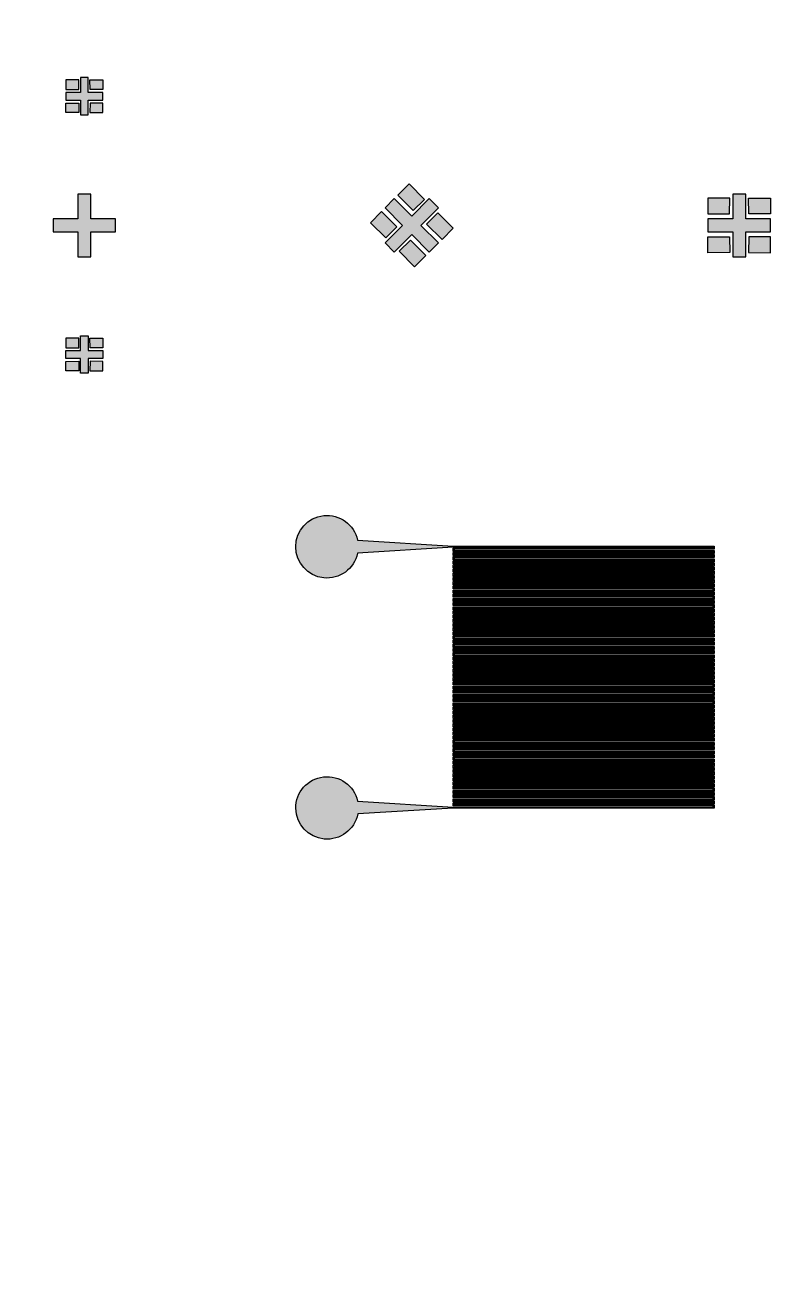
# Model space of a CAD drawing. Header units: millimetres. Extents: x 2668 to 2894, y 1564 to 1665.
# Drawn here: x 2694.13 to 2708.7, y 1594.21 to 1618.08 of the extents above; entities that cross this region are included whole.
import ezdxf

# ---------------------------------------------------------------- set-up
doc = ezdxf.new("R2010")
doc.units = ezdxf.units.MM

msp = doc.modelspace()

# ---------------------------------------------------------------- hatches: boundary and pattern name
h = msp.add_hatch(color=0)
h.dxf.hatch_style = 1
h.paths.add_polyline_path([(2718.649, 1661.665), (2717.783, 1660.165), (2719.515, 1660.165)])
h.paths.add_polyline_path([(2719.249, 1646.282), (2718.774, 1646.282), (2718.774, 1646.757), (2718.524, 1646.757), (2718.524, 1646.282), (2718.049, 1646.282), (2718.049, 1646.032), (2718.524, 1646.032), (2718.524, 1645.557), (2718.774, 1645.557), (2718.774, 1646.032), (2719.249, 1646.032)])
h.paths.add_polyline_path([(2670.756, 1614.361), (2670.281, 1614.361), (2670.281, 1614.836), (2670.031, 1614.836), (2670.031, 1614.361), (2669.556, 1614.361), (2669.556, 1614.111), (2670.031, 1614.111), (2670.031, 1613.636), (2670.281, 1613.636), (2670.281, 1614.111), (2670.756, 1614.111)])
h.paths.add_polyline_path([(2676.946, 1614.572), (2676.769, 1614.749), (2676.434, 1614.413), (2676.098, 1614.749), (2675.921, 1614.572), (2676.257, 1614.236), (2675.921, 1613.901), (2676.098, 1613.724), (2676.434, 1614.06), (2676.769, 1613.724), (2676.946, 1613.901), (2676.61, 1614.236)])
h.paths.add_polyline_path([(2676.382, 1615.031), (2676.165, 1614.816), (2676.459, 1614.52), (2676.675, 1614.734)])
h.paths.add_polyline_path([(2675.854, 1614.505), (2675.639, 1614.288), (2675.936, 1613.995), (2676.15, 1614.211)])
h.paths.add_polyline_path([(2676.409, 1613.953), (2676.192, 1613.739), (2676.486, 1613.442), (2676.702, 1613.656)])
h.paths.add_polyline_path([(2676.931, 1614.478), (2676.717, 1614.261), (2677.014, 1613.968), (2677.228, 1614.184)])
h.paths.add_polyline_path([(2676.791, 1616.786), (2676.508, 1616.786), (2676.508, 1617.069), (2676.359, 1617.069), (2676.359, 1616.786), (2676.077, 1616.786), (2676.077, 1616.638), (2676.359, 1616.638), (2676.359, 1616.355), (2676.508, 1616.355), (2676.508, 1616.638), (2676.791, 1616.638)])
h.paths.add_polyline_path([(2676.326, 1617.023), (2676.077, 1617.024), (2676.077, 1616.843), (2676.325, 1616.842)])
h.paths.add_polyline_path([(2676.79, 1617.024), (2676.541, 1617.023), (2676.542, 1616.842), (2676.791, 1616.843)])
h.paths.add_polyline_path([(2676.325, 1616.582), (2676.077, 1616.581), (2676.077, 1616.4), (2676.326, 1616.401)])
h.paths.add_polyline_path([(2676.791, 1616.581), (2676.542, 1616.582), (2676.541, 1616.401), (2676.79, 1616.4)])
h.paths.add_polyline_path([(2676.791, 1611.835), (2676.508, 1611.835), (2676.508, 1612.118), (2676.359, 1612.118), (2676.359, 1611.835), (2676.077, 1611.835), (2676.077, 1611.686), (2676.359, 1611.686), (2676.359, 1611.404), (2676.508, 1611.404), (2676.508, 1611.686), (2676.791, 1611.686)])
h.paths.add_polyline_path([(2676.326, 1612.072), (2676.077, 1612.073), (2676.077, 1611.892), (2676.325, 1611.891)])
h.paths.add_polyline_path([(2676.79, 1612.073), (2676.541, 1612.072), (2676.542, 1611.891), (2676.791, 1611.892)])
h.paths.add_polyline_path([(2676.325, 1611.631), (2676.077, 1611.63), (2676.077, 1611.448), (2676.326, 1611.45)])
h.paths.add_polyline_path([(2676.791, 1611.63), (2676.542, 1611.631), (2676.541, 1611.45), (2676.79, 1611.448)])
h.paths.add_polyline_path([(2683.068, 1616.786), (2682.786, 1616.786), (2682.786, 1617.069), (2682.637, 1617.069), (2682.637, 1616.786), (2682.354, 1616.786), (2682.354, 1616.638), (2682.637, 1616.638), (2682.637, 1616.355), (2682.786, 1616.355), (2682.786, 1616.638), (2683.068, 1616.638)])
h.paths.add_polyline_path([(2682.603, 1617.023), (2682.355, 1617.024), (2682.354, 1616.843), (2682.602, 1616.842)])
h.paths.add_polyline_path([(2682.602, 1616.582), (2682.354, 1616.581), (2682.355, 1616.4), (2682.603, 1616.401)])
h.paths.add_polyline_path([(2683.068, 1616.581), (2682.82, 1616.582), (2682.819, 1616.401), (2683.067, 1616.4)])
h.paths.add_polyline_path([(2683.067, 1617.024), (2682.819, 1617.023), (2682.82, 1616.842), (2683.068, 1616.843)])
h.paths.add_polyline_path([(2683.311, 1614.361), (2682.836, 1614.361), (2682.836, 1614.836), (2682.586, 1614.836), (2682.586, 1614.361), (2682.111, 1614.361), (2682.111, 1614.111), (2682.586, 1614.111), (2682.586, 1613.636), (2682.836, 1613.636), (2682.836, 1614.111), (2683.311, 1614.111)])
h.paths.add_polyline_path([(2683.068, 1611.835), (2682.786, 1611.835), (2682.786, 1612.118), (2682.637, 1612.118), (2682.637, 1611.835), (2682.354, 1611.835), (2682.354, 1611.686), (2682.637, 1611.686), (2682.637, 1611.404), (2682.786, 1611.404), (2682.786, 1611.686), (2683.068, 1611.686)])
h.paths.add_polyline_path([(2682.603, 1612.072), (2682.355, 1612.073), (2682.354, 1611.892), (2682.602, 1611.891)])
h.paths.add_polyline_path([(2683.067, 1612.073), (2682.819, 1612.072), (2682.82, 1611.891), (2683.068, 1611.892)])
h.paths.add_polyline_path([(2682.602, 1611.631), (2682.354, 1611.63), (2682.355, 1611.448), (2682.603, 1611.45)])
h.paths.add_polyline_path([(2683.068, 1611.63), (2682.82, 1611.631), (2682.819, 1611.45), (2683.067, 1611.448)])
h.paths.add_polyline_path([(2689.502, 1614.572), (2689.325, 1614.749), (2688.989, 1614.413), (2688.653, 1614.749), (2688.476, 1614.572), (2688.812, 1614.236), (2688.476, 1613.901), (2688.653, 1613.724), (2688.989, 1614.06), (2689.325, 1613.724), (2689.502, 1613.901), (2689.166, 1614.236)])
h.paths.add_polyline_path([(2688.937, 1615.031), (2688.72, 1614.816), (2689.014, 1614.52), (2689.23, 1614.734)])
h.paths.add_polyline_path([(2688.409, 1614.505), (2688.195, 1614.288), (2688.491, 1613.995), (2688.705, 1614.211)])
h.paths.add_polyline_path([(2688.964, 1613.953), (2688.747, 1613.739), (2689.041, 1613.442), (2689.257, 1613.656)])
h.paths.add_polyline_path([(2689.487, 1614.478), (2689.272, 1614.261), (2689.569, 1613.968), (2689.783, 1614.184)])
h.paths.add_polyline_path([(2695.624, 1616.786), (2695.341, 1616.786), (2695.341, 1617.069), (2695.192, 1617.069), (2695.192, 1616.786), (2694.91, 1616.786), (2694.91, 1616.638), (2695.192, 1616.638), (2695.192, 1616.355), (2695.341, 1616.355), (2695.341, 1616.638), (2695.624, 1616.638)])
h.paths.add_polyline_path([(2695.159, 1617.023), (2694.91, 1617.024), (2694.91, 1616.843), (2695.158, 1616.842)])
h.paths.add_polyline_path([(2695.623, 1617.024), (2695.374, 1617.023), (2695.375, 1616.842), (2695.624, 1616.843)])
h.paths.add_polyline_path([(2695.158, 1616.582), (2694.91, 1616.581), (2694.91, 1616.4), (2695.159, 1616.401)])
h.paths.add_polyline_path([(2695.624, 1616.581), (2695.375, 1616.582), (2695.374, 1616.401), (2695.623, 1616.4)])
h.paths.add_polyline_path([(2695.867, 1614.361), (2695.392, 1614.361), (2695.392, 1614.836), (2695.142, 1614.836), (2695.142, 1614.361), (2694.667, 1614.361), (2694.667, 1614.111), (2695.142, 1614.111), (2695.142, 1613.636), (2695.392, 1613.636), (2695.392, 1614.111), (2695.867, 1614.111)])
h.paths.add_polyline_path([(2695.624, 1611.835), (2695.341, 1611.835), (2695.341, 1612.118), (2695.192, 1612.118), (2695.192, 1611.835), (2694.91, 1611.835), (2694.91, 1611.686), (2695.192, 1611.686), (2695.192, 1611.404), (2695.341, 1611.404), (2695.341, 1611.686), (2695.624, 1611.686)])
h.paths.add_polyline_path([(2695.159, 1612.072), (2694.91, 1612.073), (2694.91, 1611.892), (2695.158, 1611.891)])
h.paths.add_polyline_path([(2695.158, 1611.631), (2694.91, 1611.63), (2694.91, 1611.448), (2695.159, 1611.45)])
h.paths.add_polyline_path([(2695.624, 1611.63), (2695.375, 1611.631), (2695.374, 1611.45), (2695.623, 1611.448)])
h.paths.add_polyline_path([(2695.623, 1612.073), (2695.374, 1612.072), (2695.375, 1611.891), (2695.624, 1611.892)])
h.paths.add_polyline_path([(2700.964, 1614.505), (2700.75, 1614.288), (2701.046, 1613.995), (2701.261, 1614.211)])
h.paths.add_polyline_path([(2701.208, 1614.749), (2701.032, 1614.572), (2701.367, 1614.236), (2701.032, 1613.901), (2701.208, 1613.724), (2701.544, 1614.06), (2701.88, 1613.724), (2702.057, 1613.901), (2701.721, 1614.236), (2702.057, 1614.572), (2701.88, 1614.749), (2701.544, 1614.413)])
h.paths.add_polyline_path([(2701.492, 1615.031), (2701.276, 1614.816), (2701.569, 1614.52), (2701.786, 1614.734)])
h.paths.add_polyline_path([(2701.519, 1613.953), (2701.303, 1613.739), (2701.596, 1613.442), (2701.813, 1613.656)])
h.paths.add_polyline_path([(2702.339, 1614.184), (2702.042, 1614.478), (2701.828, 1614.261), (2702.124, 1613.968)])
h.paths.add_polyline_path([(2708.422, 1614.361), (2707.947, 1614.361), (2707.947, 1614.836), (2707.697, 1614.836), (2707.697, 1614.361), (2707.222, 1614.361), (2707.222, 1614.111), (2707.697, 1614.111), (2707.697, 1613.636), (2707.947, 1613.636), (2707.947, 1614.111), (2708.422, 1614.111)])
h.paths.add_polyline_path([(2707.641, 1614.759), (2707.223, 1614.761), (2707.222, 1614.457), (2707.639, 1614.455)])
h.paths.add_polyline_path([(2708.42, 1614.761), (2708.003, 1614.759), (2708.005, 1614.455), (2708.422, 1614.457)])
h.paths.add_polyline_path([(2707.639, 1614.018), (2707.222, 1614.016), (2707.223, 1613.711), (2707.641, 1613.714)])
h.paths.add_polyline_path([(2708.422, 1614.016), (2708.005, 1614.018), (2708.003, 1613.714), (2708.42, 1613.711)])
h.paths.add_polyline_path([(2730.082, 1614.361), (2729.607, 1614.361), (2729.607, 1614.836), (2729.357, 1614.836), (2729.357, 1614.361), (2728.882, 1614.361), (2728.882, 1614.111), (2729.357, 1614.111), (2729.357, 1613.636), (2729.607, 1613.636), (2729.607, 1614.111), (2730.082, 1614.111)])
h.paths.add_polyline_path([(2729.301, 1614.759), (2728.884, 1614.761), (2728.882, 1614.457), (2729.299, 1614.455)])
h.paths.add_polyline_path([(2730.081, 1614.761), (2729.663, 1614.759), (2729.665, 1614.455), (2730.082, 1614.457)])
h.paths.add_polyline_path([(2729.299, 1614.018), (2728.882, 1614.016), (2728.884, 1613.711), (2729.301, 1613.714)])
h.paths.add_polyline_path([(2730.082, 1614.016), (2729.665, 1614.018), (2729.663, 1613.714), (2730.081, 1613.711)])
h.paths.add_polyline_path([(2736.272, 1614.572), (2736.096, 1614.749), (2735.76, 1614.413), (2735.424, 1614.749), (2735.247, 1614.572), (2735.583, 1614.236), (2735.247, 1613.901), (2735.424, 1613.724), (2735.76, 1614.06), (2736.096, 1613.724), (2736.272, 1613.901), (2735.937, 1614.236)])
h.paths.add_polyline_path([(2735.812, 1615.031), (2735.518, 1614.734), (2735.735, 1614.52), (2736.028, 1614.816)])
h.paths.add_polyline_path([(2735.262, 1614.478), (2734.965, 1614.184), (2735.18, 1613.968), (2735.476, 1614.261)])
h.paths.add_polyline_path([(2735.785, 1613.953), (2735.491, 1613.656), (2735.708, 1613.442), (2736.001, 1613.739)])
h.paths.add_polyline_path([(2736.554, 1614.288), (2736.34, 1614.505), (2736.043, 1614.211), (2736.258, 1613.995)])
h.paths.add_polyline_path([(2742.637, 1614.361), (2742.162, 1614.361), (2742.162, 1614.836), (2741.912, 1614.836), (2741.912, 1614.361), (2741.437, 1614.361), (2741.437, 1614.111), (2741.912, 1614.111), (2741.912, 1613.636), (2742.162, 1613.636), (2742.162, 1614.111), (2742.637, 1614.111)])
h.paths.add_polyline_path([(2742.394, 1616.786), (2742.112, 1616.786), (2742.112, 1617.069), (2741.963, 1617.069), (2741.963, 1616.786), (2741.68, 1616.786), (2741.68, 1616.638), (2741.963, 1616.638), (2741.963, 1616.355), (2742.112, 1616.355), (2742.112, 1616.638), (2742.394, 1616.638)])
h.paths.add_polyline_path([(2741.93, 1617.023), (2741.681, 1617.024), (2741.68, 1616.843), (2741.929, 1616.842)])
h.paths.add_polyline_path([(2742.394, 1617.024), (2742.145, 1617.023), (2742.146, 1616.842), (2742.394, 1616.843)])
h.paths.add_polyline_path([(2741.929, 1616.582), (2741.68, 1616.581), (2741.681, 1616.4), (2741.93, 1616.401)])
h.paths.add_polyline_path([(2742.394, 1616.581), (2742.146, 1616.582), (2742.145, 1616.401), (2742.394, 1616.4)])
h.paths.add_polyline_path([(2742.394, 1611.835), (2742.112, 1611.835), (2742.112, 1612.118), (2741.963, 1612.118), (2741.963, 1611.835), (2741.68, 1611.835), (2741.68, 1611.686), (2741.963, 1611.686), (2741.963, 1611.404), (2742.112, 1611.404), (2742.112, 1611.686), (2742.394, 1611.686)])
h.paths.add_polyline_path([(2741.93, 1612.072), (2741.681, 1612.073), (2741.68, 1611.892), (2741.929, 1611.891)])
h.paths.add_polyline_path([(2742.394, 1612.073), (2742.145, 1612.072), (2742.146, 1611.891), (2742.394, 1611.892)])
h.paths.add_polyline_path([(2741.929, 1611.631), (2741.68, 1611.63), (2741.681, 1611.448), (2741.93, 1611.45)])
h.paths.add_polyline_path([(2742.394, 1611.63), (2742.146, 1611.631), (2742.145, 1611.45), (2742.394, 1611.448)])
h.paths.add_polyline_path([(2748.828, 1614.572), (2748.651, 1614.749), (2748.315, 1614.413), (2747.979, 1614.749), (2747.802, 1614.572), (2748.138, 1614.236), (2747.802, 1613.901), (2747.979, 1613.724), (2748.315, 1614.06), (2748.651, 1613.724), (2748.828, 1613.901), (2748.492, 1614.236)])
h.paths.add_polyline_path([(2748.584, 1614.816), (2748.367, 1615.031), (2748.074, 1614.734), (2748.29, 1614.52)])
h.paths.add_polyline_path([(2748.032, 1614.261), (2747.817, 1614.478), (2747.521, 1614.184), (2747.735, 1613.968)])
h.paths.add_polyline_path([(2748.557, 1613.739), (2748.34, 1613.953), (2748.047, 1613.656), (2748.263, 1613.442)])
h.paths.add_polyline_path([(2749.11, 1614.288), (2748.895, 1614.505), (2748.599, 1614.211), (2748.813, 1613.995)])
h.paths.add_polyline_path([(2755.193, 1614.361), (2754.718, 1614.361), (2754.718, 1614.836), (2754.468, 1614.836), (2754.468, 1614.361), (2753.993, 1614.361), (2753.993, 1614.111), (2754.468, 1614.111), (2754.468, 1613.636), (2754.718, 1613.636), (2754.718, 1614.111), (2755.193, 1614.111)])
h.paths.add_polyline_path([(2754.95, 1616.786), (2754.667, 1616.786), (2754.667, 1617.069), (2754.518, 1617.069), (2754.518, 1616.786), (2754.236, 1616.786), (2754.236, 1616.638), (2754.518, 1616.638), (2754.518, 1616.355), (2754.667, 1616.355), (2754.667, 1616.638), (2754.95, 1616.638)])
h.paths.add_polyline_path([(2754.485, 1617.023), (2754.237, 1617.024), (2754.236, 1616.843), (2754.484, 1616.842)])
h.paths.add_polyline_path([(2754.949, 1617.024), (2754.701, 1617.023), (2754.702, 1616.842), (2754.95, 1616.843)])
h.paths.add_polyline_path([(2754.484, 1616.582), (2754.236, 1616.581), (2754.237, 1616.4), (2754.485, 1616.401)])
h.paths.add_polyline_path([(2754.95, 1616.581), (2754.702, 1616.582), (2754.701, 1616.401), (2754.949, 1616.4)])
h.paths.add_polyline_path([(2754.95, 1611.835), (2754.667, 1611.835), (2754.667, 1612.118), (2754.518, 1612.118), (2754.518, 1611.835), (2754.236, 1611.835), (2754.236, 1611.686), (2754.518, 1611.686), (2754.518, 1611.404), (2754.667, 1611.404), (2754.667, 1611.686), (2754.95, 1611.686)])
h.paths.add_polyline_path([(2754.485, 1612.072), (2754.237, 1612.073), (2754.236, 1611.892), (2754.484, 1611.891)])
h.paths.add_polyline_path([(2754.949, 1612.073), (2754.701, 1612.072), (2754.702, 1611.891), (2754.95, 1611.892)])
h.paths.add_polyline_path([(2754.484, 1611.631), (2754.236, 1611.63), (2754.237, 1611.448), (2754.485, 1611.45)])
h.paths.add_polyline_path([(2754.95, 1611.63), (2754.702, 1611.631), (2754.701, 1611.45), (2754.949, 1611.448)])
h.paths.add_polyline_path([(2761.383, 1614.572), (2761.206, 1614.749), (2760.87, 1614.413), (2760.535, 1614.749), (2760.358, 1614.572), (2760.694, 1614.236), (2760.358, 1613.901), (2760.535, 1613.724), (2760.87, 1614.06), (2761.206, 1613.724), (2761.383, 1613.901), (2761.047, 1614.236)])
h.paths.add_polyline_path([(2760.587, 1614.261), (2760.373, 1614.478), (2760.076, 1614.184), (2760.29, 1613.968)])
h.paths.add_polyline_path([(2761.139, 1614.816), (2760.922, 1615.031), (2760.629, 1614.734), (2760.845, 1614.52)])
h.paths.add_polyline_path([(2761.112, 1613.739), (2760.896, 1613.953), (2760.602, 1613.656), (2760.818, 1613.442)])
h.paths.add_polyline_path([(2761.665, 1614.288), (2761.451, 1614.505), (2761.154, 1614.211), (2761.368, 1613.995)])
h.paths.add_polyline_path([(2761.227, 1616.786), (2760.945, 1616.786), (2760.945, 1617.069), (2760.796, 1617.069), (2760.796, 1616.786), (2760.513, 1616.786), (2760.513, 1616.638), (2760.796, 1616.638), (2760.796, 1616.355), (2760.945, 1616.355), (2760.945, 1616.638), (2761.227, 1616.638)])
h.paths.add_polyline_path([(2760.763, 1617.023), (2760.514, 1617.024), (2760.513, 1616.843), (2760.762, 1616.842)])
h.paths.add_polyline_path([(2761.227, 1617.024), (2760.978, 1617.023), (2760.979, 1616.842), (2761.227, 1616.843)])
h.paths.add_polyline_path([(2760.762, 1616.582), (2760.513, 1616.581), (2760.514, 1616.4), (2760.763, 1616.401)])
h.paths.add_polyline_path([(2761.227, 1616.581), (2760.979, 1616.582), (2760.978, 1616.401), (2761.227, 1616.4)])
h.paths.add_polyline_path([(2761.227, 1611.835), (2760.945, 1611.835), (2760.945, 1612.118), (2760.796, 1612.118), (2760.796, 1611.835), (2760.513, 1611.835), (2760.513, 1611.686), (2760.796, 1611.686), (2760.796, 1611.404), (2760.945, 1611.404), (2760.945, 1611.686), (2761.227, 1611.686)])
h.paths.add_polyline_path([(2760.763, 1612.072), (2760.514, 1612.073), (2760.513, 1611.892), (2760.762, 1611.891)])
h.paths.add_polyline_path([(2761.227, 1612.073), (2760.978, 1612.072), (2760.979, 1611.891), (2761.227, 1611.892)])
h.paths.add_polyline_path([(2760.762, 1611.631), (2760.513, 1611.63), (2760.514, 1611.448), (2760.763, 1611.45)])
h.paths.add_polyline_path([(2761.227, 1611.63), (2760.979, 1611.631), (2760.978, 1611.45), (2761.227, 1611.448)])
h.paths.add_polyline_path([(2767.748, 1614.361), (2767.273, 1614.361), (2767.273, 1614.836), (2767.023, 1614.836), (2767.023, 1614.361), (2766.548, 1614.361), (2766.548, 1614.111), (2767.023, 1614.111), (2767.023, 1613.636), (2767.273, 1613.636), (2767.273, 1614.111), (2767.748, 1614.111)])
h.paths.add_polyline_path([(2719.249, 1582.441), (2718.774, 1582.441), (2718.774, 1582.916), (2718.524, 1582.916), (2718.524, 1582.441), (2718.049, 1582.441), (2718.049, 1582.191), (2718.524, 1582.191), (2718.524, 1581.716), (2718.774, 1581.716), (2718.774, 1582.191), (2719.249, 1582.191)])
h = msp.add_hatch(color=0)
h.dxf.hatch_style = 1
h.paths.add_polyline_path([(2700.506, 1607.952), (2702.34, 1608.067), (2707.32, 1608.067), (2707.32, 1608.047), (2702.34, 1608.047), (2702.34, 1607.987), (2707.32, 1607.987), (2707.32, 1607.967), (2702.34, 1607.967), (2702.34, 1607.907), (2707.32, 1607.907), (2707.32, 1607.887), (2702.34, 1607.887), (2702.34, 1607.827), (2707.32, 1607.827), (2707.32, 1607.807), (2702.34, 1607.807), (2702.34, 1607.747), (2707.32, 1607.747), (2707.32, 1607.727), (2702.34, 1607.727), (2702.34, 1607.667), (2707.32, 1607.667), (2707.32, 1607.647), (2702.34, 1607.647), (2702.34, 1607.587), (2707.32, 1607.587), (2707.32, 1607.567), (2702.34, 1607.567), (2702.34, 1607.507), (2707.32, 1607.507), (2707.32, 1607.487), (2702.34, 1607.487), (2702.34, 1607.427), (2707.32, 1607.427), (2707.32, 1607.407), (2702.34, 1607.407), (2702.34, 1607.347), (2707.32, 1607.347), (2707.32, 1607.327), (2702.34, 1607.327), (2702.34, 1607.267), (2707.32, 1607.267), (2707.32, 1607.247), (2702.34, 1607.247), (2702.34, 1607.187), (2707.32, 1607.187), (2707.32, 1607.167), (2702.34, 1607.167), (2702.34, 1607.107), (2707.32, 1607.107), (2707.32, 1607.087), (2702.34, 1607.087), (2702.34, 1607.027), (2707.32, 1607.027), (2707.32, 1607.007), (2702.34, 1607.007), (2702.34, 1606.947), (2707.32, 1606.947), (2707.32, 1606.927), (2702.34, 1606.927), (2702.34, 1606.867), (2707.32, 1606.867), (2707.32, 1606.847), (2702.34, 1606.847), (2702.34, 1606.787), (2707.32, 1606.787), (2707.32, 1606.767), (2702.34, 1606.767), (2702.34, 1606.707), (2707.32, 1606.707), (2707.32, 1606.687), (2702.34, 1606.687), (2702.34, 1606.627), (2707.32, 1606.627), (2707.32, 1606.607), (2702.34, 1606.607), (2702.34, 1606.547), (2707.32, 1606.547), (2707.32, 1606.527), (2702.34, 1606.527), (2702.34, 1606.467), (2707.32, 1606.467), (2707.32, 1606.447), (2702.34, 1606.447), (2702.34, 1606.387), (2707.32, 1606.387), (2707.32, 1606.367), (2702.34, 1606.367), (2702.34, 1606.307), (2707.32, 1606.307), (2707.32, 1606.287), (2702.34, 1606.287), (2702.34, 1606.227), (2707.32, 1606.227), (2707.32, 1606.207), (2702.34, 1606.207), (2702.34, 1606.147), (2707.32, 1606.147), (2707.32, 1606.127), (2702.34, 1606.127), (2702.34, 1606.067), (2707.32, 1606.067), (2707.32, 1606.047), (2702.34, 1606.047), (2702.34, 1605.987), (2707.32, 1605.987), (2707.32, 1605.967), (2702.34, 1605.967), (2702.34, 1605.907), (2707.32, 1605.907), (2707.32, 1605.887), (2702.34, 1605.887), (2702.34, 1605.827), (2707.32, 1605.827), (2707.32, 1605.807), (2702.34, 1605.807), (2702.34, 1605.747), (2707.32, 1605.747), (2707.32, 1605.727), (2702.34, 1605.727), (2702.34, 1605.667), (2707.32, 1605.667), (2707.32, 1605.647), (2702.34, 1605.647), (2702.34, 1605.587), (2707.32, 1605.587), (2707.32, 1605.567), (2702.34, 1605.567), (2702.34, 1605.507), (2707.32, 1605.507), (2707.32, 1605.487), (2702.34, 1605.487), (2702.34, 1605.427), (2707.32, 1605.427), (2707.32, 1605.407), (2702.34, 1605.407), (2702.34, 1605.347), (2707.32, 1605.347), (2707.32, 1605.327), (2702.34, 1605.327), (2702.34, 1605.267), (2707.32, 1605.267), (2707.32, 1605.247), (2702.34, 1605.247), (2702.34, 1605.187), (2707.32, 1605.187), (2707.32, 1605.167), (2702.34, 1605.167), (2702.34, 1605.107), (2707.32, 1605.107), (2707.32, 1605.087), (2702.34, 1605.087), (2702.34, 1605.027), (2707.32, 1605.027), (2707.32, 1605.007), (2702.34, 1605.007), (2702.34, 1604.947), (2707.32, 1604.947), (2707.32, 1604.927), (2702.34, 1604.927), (2702.34, 1604.867), (2707.32, 1604.867), (2707.32, 1604.847), (2702.34, 1604.847), (2702.34, 1604.787), (2707.32, 1604.787), (2707.32, 1604.767), (2702.34, 1604.767), (2702.34, 1604.707), (2707.32, 1604.707), (2707.32, 1604.687), (2702.34, 1604.687), (2702.34, 1604.627), (2707.32, 1604.627), (2707.32, 1604.607), (2702.34, 1604.607), (2702.34, 1604.547), (2707.32, 1604.547), (2707.32, 1604.527), (2702.34, 1604.527), (2702.34, 1604.467), (2707.32, 1604.467), (2707.32, 1604.447), (2702.34, 1604.447), (2702.34, 1604.387), (2707.32, 1604.387), (2707.32, 1604.367), (2702.34, 1604.367), (2702.34, 1604.307), (2707.32, 1604.307), (2707.32, 1604.287), (2702.34, 1604.287), (2702.34, 1604.227), (2707.32, 1604.227), (2707.32, 1604.207), (2702.34, 1604.207), (2702.34, 1604.147), (2707.32, 1604.147), (2707.32, 1604.127), (2702.34, 1604.127), (2702.34, 1604.067), (2707.32, 1604.067), (2707.32, 1604.047), (2702.34, 1604.047), (2702.34, 1603.987), (2707.32, 1603.987), (2707.32, 1603.967), (2702.34, 1603.967), (2702.34, 1603.907), (2707.32, 1603.907), (2707.32, 1603.887), (2702.34, 1603.887), (2702.34, 1603.827), (2707.32, 1603.827), (2707.32, 1603.807), (2702.34, 1603.807), (2702.34, 1603.747), (2707.32, 1603.747), (2707.32, 1603.727), (2702.34, 1603.727), (2702.34, 1603.667), (2707.32, 1603.667), (2707.32, 1603.647), (2702.34, 1603.647), (2702.34, 1603.587), (2707.32, 1603.587), (2707.32, 1603.567), (2702.34, 1603.567), (2702.34, 1603.507), (2707.32, 1603.507), (2707.32, 1603.487), (2702.34, 1603.487), (2702.34, 1603.427), (2707.32, 1603.427), (2707.32, 1603.407), (2702.34, 1603.407), (2702.34, 1603.347), (2707.32, 1603.347), (2707.32, 1603.327), (2702.34, 1603.327), (2702.34, 1603.267), (2707.32, 1603.267), (2707.32, 1603.247), (2702.34, 1603.247), (2702.34, 1603.187), (2707.32, 1603.187), (2707.32, 1603.167), (2702.34, 1603.167), (2702.34, 1603.107), (2707.32, 1603.107), (2707.32, 1603.087), (2702.34, 1603.087), (2700.505, 1603.199, 9.719831), (2700.508, 1602.955), (2702.34, 1603.067), (2707.34, 1603.067), (2707.34, 1603.087), (2707.34, 1603.127), (2702.36, 1603.127), (2702.36, 1603.147), (2707.34, 1603.147), (2707.34, 1603.167), (2707.34, 1603.207), (2702.36, 1603.207), (2702.36, 1603.227), (2707.34, 1603.227), (2707.34, 1603.247), (2707.34, 1603.287), (2702.36, 1603.287), (2702.36, 1603.307), (2707.34, 1603.307), (2707.34, 1603.327), (2707.34, 1603.367), (2702.36, 1603.367), (2702.36, 1603.387), (2707.34, 1603.387), (2707.34, 1603.407), (2707.34, 1603.447), (2702.36, 1603.447), (2702.36, 1603.467), (2707.34, 1603.467), (2707.34, 1603.487), (2707.34, 1603.527), (2702.36, 1603.527), (2702.36, 1603.547), (2707.34, 1603.547), (2707.34, 1603.567), (2707.34, 1603.607), (2702.36, 1603.607), (2702.36, 1603.627), (2707.34, 1603.627), (2707.34, 1603.647), (2707.34, 1603.687), (2702.36, 1603.687), (2702.36, 1603.707), (2707.34, 1603.707), (2707.34, 1603.727), (2707.34, 1603.767), (2702.36, 1603.767), (2702.36, 1603.787), (2707.34, 1603.787), (2707.34, 1603.807), (2707.34, 1603.847), (2702.36, 1603.847), (2702.36, 1603.867), (2707.34, 1603.867), (2707.34, 1603.887), (2707.34, 1603.927), (2702.36, 1603.927), (2702.36, 1603.947), (2707.34, 1603.947), (2707.34, 1603.967), (2707.34, 1604.007), (2702.36, 1604.007), (2702.36, 1604.027), (2707.34, 1604.027), (2707.34, 1604.047), (2707.34, 1604.087), (2702.36, 1604.087), (2702.36, 1604.107), (2707.34, 1604.107), (2707.34, 1604.127), (2707.34, 1604.167), (2702.36, 1604.167), (2702.36, 1604.187), (2707.34, 1604.187), (2707.34, 1604.207), (2707.34, 1604.247), (2702.36, 1604.247), (2702.36, 1604.267), (2707.34, 1604.267), (2707.34, 1604.287), (2707.34, 1604.327), (2702.36, 1604.327), (2702.36, 1604.347), (2707.34, 1604.347), (2707.34, 1604.367), (2707.34, 1604.407), (2702.36, 1604.407), (2702.36, 1604.427), (2707.34, 1604.427), (2707.34, 1604.447), (2707.34, 1604.487), (2702.36, 1604.487), (2702.36, 1604.507), (2707.34, 1604.507), (2707.34, 1604.527), (2707.34, 1604.567), (2702.36, 1604.567), (2702.36, 1604.587), (2707.34, 1604.587), (2707.34, 1604.607), (2707.34, 1604.647), (2702.36, 1604.647), (2702.36, 1604.667), (2707.34, 1604.667), (2707.34, 1604.687), (2707.34, 1604.727), (2702.36, 1604.727), (2702.36, 1604.747), (2707.34, 1604.747), (2707.34, 1604.767), (2707.34, 1604.807), (2702.36, 1604.807), (2702.36, 1604.827), (2707.34, 1604.827), (2707.34, 1604.847), (2707.34, 1604.887), (2702.36, 1604.887), (2702.36, 1604.907), (2707.34, 1604.907), (2707.34, 1604.927), (2707.34, 1604.967), (2702.36, 1604.967), (2702.36, 1604.987), (2707.34, 1604.987), (2707.34, 1605.007), (2707.34, 1605.047), (2702.36, 1605.047), (2702.36, 1605.067), (2707.34, 1605.067), (2707.34, 1605.087), (2707.34, 1605.127), (2702.36, 1605.127), (2702.36, 1605.147), (2707.34, 1605.147), (2707.34, 1605.167), (2707.34, 1605.207), (2702.36, 1605.207), (2702.36, 1605.227), (2707.34, 1605.227), (2707.34, 1605.247), (2707.34, 1605.287), (2702.36, 1605.287), (2702.36, 1605.307), (2707.34, 1605.307), (2707.34, 1605.327), (2707.34, 1605.367), (2702.36, 1605.367), (2702.36, 1605.387), (2707.34, 1605.387), (2707.34, 1605.407), (2707.34, 1605.447), (2702.36, 1605.447), (2702.36, 1605.467), (2707.34, 1605.467), (2707.34, 1605.487), (2707.34, 1605.527), (2702.36, 1605.527), (2702.36, 1605.547), (2707.34, 1605.547), (2707.34, 1605.567), (2707.34, 1605.607), (2702.36, 1605.607), (2702.36, 1605.627), (2707.34, 1605.627), (2707.34, 1605.647), (2707.34, 1605.687), (2702.36, 1605.687), (2702.36, 1605.707), (2707.34, 1605.707), (2707.34, 1605.727), (2707.34, 1605.767), (2702.36, 1605.767), (2702.36, 1605.787), (2707.34, 1605.787), (2707.34, 1605.807), (2707.34, 1605.847), (2702.36, 1605.847), (2702.36, 1605.867), (2707.34, 1605.867), (2707.34, 1605.887), (2707.34, 1605.927), (2702.36, 1605.927), (2702.36, 1605.947), (2707.34, 1605.947), (2707.34, 1605.967), (2707.34, 1606.007), (2702.36, 1606.007), (2702.36, 1606.027), (2707.34, 1606.027), (2707.34, 1606.047), (2707.34, 1606.087), (2702.36, 1606.087), (2702.36, 1606.107), (2707.34, 1606.107), (2707.34, 1606.127), (2707.34, 1606.167), (2702.36, 1606.167), (2702.36, 1606.187), (2707.34, 1606.187), (2707.34, 1606.207), (2707.34, 1606.247), (2702.36, 1606.247), (2702.36, 1606.267), (2707.34, 1606.267), (2707.34, 1606.287), (2707.34, 1606.327), (2702.36, 1606.327), (2702.36, 1606.347), (2707.34, 1606.347), (2707.34, 1606.367), (2707.34, 1606.407), (2702.36, 1606.407), (2702.36, 1606.427), (2707.34, 1606.427), (2707.34, 1606.447), (2707.34, 1606.487), (2702.36, 1606.487), (2702.36, 1606.507), (2707.34, 1606.507), (2707.34, 1606.527), (2707.34, 1606.567), (2702.36, 1606.567), (2702.36, 1606.587), (2707.34, 1606.587), (2707.34, 1606.607), (2707.34, 1606.647), (2702.36, 1606.647), (2702.36, 1606.667), (2707.34, 1606.667), (2707.34, 1606.687), (2707.34, 1606.727), (2702.36, 1606.727), (2702.36, 1606.747), (2707.34, 1606.747), (2707.34, 1606.767), (2707.34, 1606.807), (2702.36, 1606.807), (2702.36, 1606.827), (2707.34, 1606.827), (2707.34, 1606.847), (2707.34, 1606.887), (2702.36, 1606.887), (2702.36, 1606.907), (2707.34, 1606.907), (2707.34, 1606.927), (2707.34, 1606.967), (2702.36, 1606.967), (2702.36, 1606.987), (2707.34, 1606.987), (2707.34, 1607.007), (2707.34, 1607.047), (2702.36, 1607.047), (2702.36, 1607.067), (2707.34, 1607.067), (2707.34, 1607.087), (2707.34, 1607.127), (2702.36, 1607.127), (2702.36, 1607.147), (2707.34, 1607.147), (2707.34, 1607.167), (2707.34, 1607.207), (2702.36, 1607.207), (2702.36, 1607.227), (2707.34, 1607.227), (2707.34, 1607.247), (2707.34, 1607.287), (2702.36, 1607.287), (2702.36, 1607.307), (2707.34, 1607.307), (2707.34, 1607.327), (2707.34, 1607.367), (2702.36, 1607.367), (2702.36, 1607.387), (2707.34, 1607.387), (2707.34, 1607.407), (2707.34, 1607.447), (2702.36, 1607.447), (2702.36, 1607.467), (2707.34, 1607.467), (2707.34, 1607.487), (2707.34, 1607.527), (2702.36, 1607.527), (2702.36, 1607.547), (2707.34, 1607.547), (2707.34, 1607.567), (2707.34, 1607.607), (2702.36, 1607.607), (2702.36, 1607.627), (2707.34, 1607.627), (2707.34, 1607.647), (2707.34, 1607.687), (2702.36, 1607.687), (2702.36, 1607.707), (2707.34, 1607.707), (2707.34, 1607.727), (2707.34, 1607.767), (2702.36, 1607.767), (2702.36, 1607.787), (2707.34, 1607.787), (2707.34, 1607.807), (2707.34, 1607.847), (2702.36, 1607.847), (2702.36, 1607.867), (2707.34, 1607.867), (2707.34, 1607.887), (2707.34, 1607.927), (2702.36, 1607.927), (2702.36, 1607.947), (2707.34, 1607.947), (2707.34, 1607.967), (2707.34, 1608.007), (2702.36, 1608.007), (2702.36, 1608.027), (2707.34, 1608.027), (2707.34, 1608.047), (2707.34, 1608.087), (2702.36, 1608.087), (2702.34, 1608.087), (2700.506, 1608.202, 9.494713)])

# ---------------------------------------------------------------- linework, layer by layer
for points in [[(2694.91, 1616.786), (2694.91, 1616.638), (2695.192, 1616.638), (2695.192, 1616.355), (2695.341, 1616.355), (2695.341, 1616.638), (2695.624, 1616.638), (2695.624, 1616.786), (2695.341, 1616.786), (2695.341, 1617.069), (2695.192, 1617.069), (2695.192, 1616.786)], [(2695.159, 1617.023), (2694.91, 1617.024), (2694.91, 1616.843), (2695.158, 1616.842)], [(2695.374, 1617.023), (2695.623, 1617.024), (2695.624, 1616.843), (2695.375, 1616.842)], [(2695.159, 1616.401), (2694.91, 1616.4), (2694.91, 1616.581), (2695.158, 1616.582)], [(2695.374, 1616.401), (2695.623, 1616.4), (2695.624, 1616.581), (2695.375, 1616.582)], [(2701.786, 1614.734), (2701.492, 1615.031), (2701.276, 1614.816), (2701.569, 1614.52)], [(2694.667, 1614.361), (2694.667, 1614.111), (2695.142, 1614.111), (2695.142, 1613.636), (2695.392, 1613.636), (2695.392, 1614.111), (2695.867, 1614.111), (2695.867, 1614.361), (2695.392, 1614.361), (2695.392, 1614.836), (2695.142, 1614.836), (2695.142, 1614.361)], [(2701.032, 1613.901), (2701.208, 1613.724), (2701.544, 1614.06), (2701.88, 1613.724), (2702.057, 1613.901), (2701.721, 1614.236), (2702.057, 1614.572), (2701.88, 1614.749), (2701.544, 1614.413), (2701.208, 1614.749), (2701.032, 1614.572), (2701.367, 1614.236)], [(2707.222, 1614.361), (2707.222, 1614.111), (2707.697, 1614.111), (2707.697, 1613.636), (2707.947, 1613.636), (2707.947, 1614.111), (2708.422, 1614.111), (2708.422, 1614.361), (2707.947, 1614.361), (2707.947, 1614.836), (2707.697, 1614.836), (2707.697, 1614.361)], [(2707.641, 1614.759), (2707.223, 1614.761), (2707.222, 1614.457), (2707.639, 1614.455)], [(2708.003, 1614.759), (2708.42, 1614.761), (2708.422, 1614.457), (2708.005, 1614.455)], [(2701.046, 1613.995), (2700.75, 1614.288), (2700.964, 1614.505), (2701.261, 1614.211)], [(2702.042, 1614.478), (2702.339, 1614.184), (2702.124, 1613.968), (2701.828, 1614.261)], [(2707.641, 1613.714), (2707.223, 1613.711), (2707.222, 1614.016), (2707.639, 1614.018)], [(2708.003, 1613.714), (2708.42, 1613.711), (2708.422, 1614.016), (2708.005, 1614.018)], [(2701.303, 1613.739), (2701.596, 1613.442), (2701.813, 1613.656), (2701.519, 1613.953)], [(2694.91, 1611.686), (2694.91, 1611.835), (2695.192, 1611.835), (2695.192, 1612.118), (2695.341, 1612.118), (2695.341, 1611.835), (2695.624, 1611.835), (2695.624, 1611.686), (2695.341, 1611.686), (2695.341, 1611.404), (2695.192, 1611.404), (2695.192, 1611.686)], [(2695.159, 1612.072), (2694.91, 1612.073), (2694.91, 1611.892), (2695.158, 1611.891)], [(2695.374, 1612.072), (2695.623, 1612.073), (2695.624, 1611.892), (2695.375, 1611.891)], [(2695.159, 1611.45), (2694.91, 1611.448), (2694.91, 1611.63), (2695.158, 1611.631)], [(2695.374, 1611.45), (2695.623, 1611.448), (2695.624, 1611.63), (2695.375, 1611.631)]]:
    msp.add_lwpolyline(points, close=True)
msp.add_lwpolyline([(2707.34, 1603.467), (2702.36, 1603.467), (2702.36, 1603.467), (2702.36, 1603.447), (2707.34, 1603.447), (2707.34, 1603.407), (2707.34, 1603.387), (2702.36, 1603.387), (2702.36, 1603.367), (2707.34, 1603.367), (2707.34, 1603.327), (2707.34, 1603.307), (2702.36, 1603.307), (2702.36, 1603.307), (2702.36, 1603.287), (2707.34, 1603.287), (2707.34, 1603.247), (2707.34, 1603.227), (2702.36, 1603.227), (2702.36, 1603.207), (2707.34, 1603.207), (2707.34, 1603.167), (2707.34, 1603.147), (2702.36, 1603.147), (2702.36, 1603.147), (2702.36, 1603.127), (2707.34, 1603.127), (2707.34, 1603.087), (2707.34, 1603.067), (2702.34, 1603.067), (2700.508, 1602.955), (2700.508, 1602.955), (2700.508, 1602.955), (2700.508, 1602.955), (2700.508, 1602.955, -9.719831), (2700.505, 1603.199), (2700.505, 1603.199), (2700.505, 1603.199), (2702.34, 1603.087), (2707.32, 1603.087), (2707.32, 1603.107), (2702.34, 1603.107), (2702.34, 1603.167), (2707.32, 1603.167), (2707.32, 1603.187), (2702.34, 1603.187), (2702.34, 1603.247), (2707.32, 1603.247), (2707.32, 1603.267), (2702.34, 1603.267), (2702.34, 1603.327), (2707.32, 1603.327), (2707.32, 1603.347), (2702.34, 1603.347), (2702.34, 1603.407), (2707.32, 1603.407), (2707.32, 1603.427), (2702.34, 1603.427), (2702.34, 1603.487), (2707.32, 1603.487), (2707.32, 1603.507), (2702.34, 1603.507), (2702.34, 1603.567), (2707.32, 1603.567), (2707.32, 1603.587), (2702.34, 1603.587), (2702.34, 1603.647), (2707.32, 1603.647), (2707.32, 1603.667), (2702.34, 1603.667), (2702.34, 1603.727), (2707.32, 1603.727), (2707.32, 1603.747), (2702.34, 1603.747), (2702.34, 1603.807), (2707.32, 1603.807), (2707.32, 1603.827), (2702.34, 1603.827), (2702.34, 1603.887), (2707.32, 1603.887), (2707.32, 1603.907), (2702.34, 1603.907), (2702.34, 1603.967), (2707.32, 1603.967), (2707.32, 1603.987), (2702.34, 1603.987), (2702.34, 1604.047), (2707.32, 1604.047), (2707.32, 1604.067), (2702.34, 1604.067), (2702.34, 1604.127), (2707.32, 1604.127), (2707.32, 1604.147), (2702.34, 1604.147), (2702.34, 1604.207), (2707.32, 1604.207), (2707.32, 1604.227), (2702.34, 1604.227), (2702.34, 1604.287), (2707.32, 1604.287), (2707.32, 1604.307), (2702.34, 1604.307), (2702.34, 1604.367), (2707.32, 1604.367), (2707.32, 1604.387), (2702.34, 1604.387), (2702.34, 1604.447), (2707.32, 1604.447), (2707.32, 1604.467), (2702.34, 1604.467), (2702.34, 1604.527), (2707.32, 1604.527), (2707.32, 1604.547), (2702.34, 1604.547), (2702.34, 1604.607), (2707.32, 1604.607), (2707.32, 1604.627), (2702.34, 1604.627), (2702.34, 1604.687), (2707.32, 1604.687), (2707.32, 1604.707), (2702.34, 1604.707), (2702.34, 1604.767), (2707.32, 1604.767), (2707.32, 1604.787), (2702.34, 1604.787), (2702.34, 1604.847), (2707.32, 1604.847), (2707.32, 1604.867), (2702.34, 1604.867), (2702.34, 1604.927), (2707.32, 1604.927), (2707.32, 1604.947), (2702.34, 1604.947), (2702.34, 1605.007), (2707.32, 1605.007), (2707.32, 1605.027), (2702.34, 1605.027), (2702.34, 1605.087), (2707.32, 1605.087), (2707.32, 1605.107), (2702.34, 1605.107), (2702.34, 1605.167), (2707.32, 1605.167), (2707.32, 1605.187), (2702.34, 1605.187), (2702.34, 1605.247), (2707.32, 1605.247), (2707.32, 1605.267), (2702.34, 1605.267), (2702.34, 1605.327), (2707.32, 1605.327), (2707.32, 1605.347), (2702.34, 1605.347), (2702.34, 1605.407), (2707.32, 1605.407), (2707.32, 1605.427), (2702.34, 1605.427), (2702.34, 1605.487), (2707.32, 1605.487), (2707.32, 1605.507), (2702.34, 1605.507), (2702.34, 1605.567), (2707.32, 1605.567), (2707.32, 1605.587), (2702.34, 1605.587), (2702.34, 1605.647), (2707.32, 1605.647), (2707.32, 1605.667), (2702.34, 1605.667), (2702.34, 1605.727), (2707.32, 1605.727), (2707.32, 1605.747), (2702.34, 1605.747), (2702.34, 1605.807), (2707.32, 1605.807), (2707.32, 1605.827), (2702.34, 1605.827), (2702.34, 1605.887), (2707.32, 1605.887), (2707.32, 1605.907), (2702.34, 1605.907), (2702.34, 1605.967), (2707.32, 1605.967), (2707.32, 1605.987), (2702.34, 1605.987), (2702.34, 1606.047), (2707.32, 1606.047), (2707.32, 1606.067), (2702.34, 1606.067), (2702.34, 1606.127), (2707.32, 1606.127), (2707.32, 1606.147), (2702.34, 1606.147), (2702.34, 1606.207), (2707.32, 1606.207), (2707.32, 1606.227), (2702.34, 1606.227), (2702.34, 1606.287), (2707.32, 1606.287), (2707.32, 1606.307), (2702.34, 1606.307), (2702.34, 1606.367), (2707.32, 1606.367), (2707.32, 1606.387), (2702.34, 1606.387), (2702.34, 1606.447), (2707.32, 1606.447), (2707.32, 1606.467), (2702.34, 1606.467), (2702.34, 1606.527), (2707.32, 1606.527), (2707.32, 1606.547), (2702.34, 1606.547), (2702.34, 1606.607), (2707.32, 1606.607), (2707.32, 1606.627), (2702.34, 1606.627), (2702.34, 1606.687), (2707.32, 1606.687), (2707.32, 1606.707), (2702.34, 1606.707), (2702.34, 1606.767), (2707.32, 1606.767), (2707.32, 1606.787), (2702.34, 1606.787), (2702.34, 1606.847), (2707.32, 1606.847), (2707.32, 1606.867), (2702.34, 1606.867), (2702.34, 1606.927), (2707.32, 1606.927), (2707.32, 1606.947), (2702.34, 1606.947), (2702.34, 1607.007), (2707.32, 1607.007), (2707.32, 1607.027), (2702.34, 1607.027), (2702.34, 1607.087), (2707.32, 1607.087), (2707.32, 1607.107), (2702.34, 1607.107), (2702.34, 1607.167), (2707.32, 1607.167), (2707.32, 1607.187), (2702.34, 1607.187), (2702.34, 1607.247), (2707.32, 1607.247), (2707.32, 1607.267), (2702.34, 1607.267), (2702.34, 1607.327), (2707.32, 1607.327), (2707.32, 1607.347), (2702.34, 1607.347), (2702.34, 1607.407), (2707.32, 1607.407), (2707.32, 1607.427), (2702.34, 1607.427), (2702.34, 1607.487), (2707.32, 1607.487), (2707.32, 1607.507), (2702.34, 1607.507), (2702.34, 1607.567), (2707.32, 1607.567), (2707.32, 1607.587), (2702.34, 1607.587), (2702.34, 1607.647), (2707.32, 1607.647), (2707.32, 1607.667), (2702.34, 1607.667), (2702.34, 1607.727), (2707.32, 1607.727), (2707.32, 1607.747), (2702.34, 1607.747), (2702.34, 1607.807), (2707.32, 1607.807), (2707.32, 1607.827), (2702.34, 1607.827), (2702.34, 1607.887), (2707.32, 1607.887), (2707.32, 1607.907), (2702.34, 1607.907), (2702.34, 1607.967), (2707.32, 1607.967), (2707.32, 1607.987), (2702.34, 1607.987), (2702.34, 1608.047), (2707.32, 1608.047), (2707.32, 1608.067), (2702.34, 1608.067), (2700.506, 1607.952), (2700.506, 1607.952), (2700.506, 1607.952), (2700.506, 1607.952), (2700.506, 1607.952, -9.494713), (2700.506, 1608.202), (2702.34, 1608.087), (2702.36, 1608.087), (2707.34, 1608.087), (2707.34, 1608.047), (2707.34, 1608.027), (2702.36, 1608.027), (2702.36, 1608.007), (2707.34, 1608.007), (2707.34, 1607.967), (2707.34, 1607.947), (2702.36, 1607.947), (2702.36, 1607.947), (2702.36, 1607.927), (2707.34, 1607.927), (2707.34, 1607.887), (2707.34, 1607.867), (2702.36, 1607.867), (2702.36, 1607.847), (2707.34, 1607.847), (2707.34, 1607.807), (2707.34, 1607.787), (2702.36, 1607.787), (2702.36, 1607.787), (2702.36, 1607.767), (2707.34, 1607.767), (2707.34, 1607.727), (2707.34, 1607.707), (2702.36, 1607.707), (2702.36, 1607.687), (2707.34, 1607.687), (2707.34, 1607.647), (2707.34, 1607.627), (2702.36, 1607.627), (2702.36, 1607.627), (2702.36, 1607.607), (2707.34, 1607.607), (2707.34, 1607.567), (2707.34, 1607.547), (2702.36, 1607.547), (2702.36, 1607.527), (2707.34, 1607.527), (2707.34, 1607.487), (2707.34, 1607.467), (2702.36, 1607.467), (2702.36, 1607.467), (2702.36, 1607.447), (2707.34, 1607.447), (2707.34, 1607.407), (2707.34, 1607.387), (2702.36, 1607.387), (2702.36, 1607.367), (2707.34, 1607.367), (2707.34, 1607.327), (2707.34, 1607.307), (2702.36, 1607.307), (2702.36, 1607.307), (2702.36, 1607.287), (2707.34, 1607.287), (2707.34, 1607.247), (2707.34, 1607.227), (2702.36, 1607.227), (2702.36, 1607.207), (2707.34, 1607.207), (2707.34, 1607.167), (2707.34, 1607.147), (2702.36, 1607.147), (2702.36, 1607.147), (2702.36, 1607.127), (2707.34, 1607.127), (2707.34, 1607.087), (2707.34, 1607.067), (2702.36, 1607.067), (2702.36, 1607.047), (2707.34, 1607.047), (2707.34, 1607.007), (2707.34, 1606.987), (2702.36, 1606.987), (2702.36, 1606.987), (2702.36, 1606.967), (2707.34, 1606.967), (2707.34, 1606.927), (2707.34, 1606.907), (2702.36, 1606.907), (2702.36, 1606.887), (2707.34, 1606.887), (2707.34, 1606.847), (2707.34, 1606.827), (2702.36, 1606.827), (2702.36, 1606.827), (2702.36, 1606.807), (2707.34, 1606.807), (2707.34, 1606.767), (2707.34, 1606.747), (2702.36, 1606.747), (2702.36, 1606.727), (2707.34, 1606.727), (2707.34, 1606.687), (2707.34, 1606.667), (2702.36, 1606.667), (2702.36, 1606.667), (2702.36, 1606.647), (2707.34, 1606.647), (2707.34, 1606.607), (2707.34, 1606.587), (2702.36, 1606.587), (2702.36, 1606.567), (2707.34, 1606.567), (2707.34, 1606.527), (2707.34, 1606.507), (2702.36, 1606.507), (2702.36, 1606.507), (2702.36, 1606.487), (2707.34, 1606.487), (2707.34, 1606.447), (2707.34, 1606.427), (2702.36, 1606.427), (2702.36, 1606.407), (2707.34, 1606.407), (2707.34, 1606.367), (2707.34, 1606.347), (2702.36, 1606.347), (2702.36, 1606.347), (2702.36, 1606.327), (2707.34, 1606.327), (2707.34, 1606.287), (2707.34, 1606.267), (2702.36, 1606.267), (2702.36, 1606.247), (2707.34, 1606.247), (2707.34, 1606.207), (2707.34, 1606.187), (2702.36, 1606.187), (2702.36, 1606.187), (2702.36, 1606.167), (2707.34, 1606.167), (2707.34, 1606.127), (2707.34, 1606.107), (2702.36, 1606.107), (2702.36, 1606.087), (2707.34, 1606.087), (2707.34, 1606.047), (2707.34, 1606.027), (2702.36, 1606.027), (2702.36, 1606.027), (2702.36, 1606.007), (2707.34, 1606.007), (2707.34, 1605.967), (2707.34, 1605.947), (2702.36, 1605.947), (2702.36, 1605.927), (2707.34, 1605.927), (2707.34, 1605.887), (2707.34, 1605.867), (2702.36, 1605.867), (2702.36, 1605.867), (2702.36, 1605.847), (2707.34, 1605.847), (2707.34, 1605.807), (2707.34, 1605.787), (2702.36, 1605.787), (2702.36, 1605.767), (2707.34, 1605.767), (2707.34, 1605.727), (2707.34, 1605.707), (2702.36, 1605.707), (2702.36, 1605.707), (2702.36, 1605.687), (2707.34, 1605.687), (2707.34, 1605.647), (2707.34, 1605.627), (2702.36, 1605.627), (2702.36, 1605.607), (2707.34, 1605.607), (2707.34, 1605.567), (2707.34, 1605.547), (2702.36, 1605.547), (2702.36, 1605.547), (2702.36, 1605.527), (2707.34, 1605.527), (2707.34, 1605.487), (2707.34, 1605.467), (2702.36, 1605.467), (2702.36, 1605.447), (2707.34, 1605.447), (2707.34, 1605.407), (2707.34, 1605.387), (2702.36, 1605.387), (2702.36, 1605.387), (2702.36, 1605.367), (2707.34, 1605.367), (2707.34, 1605.327), (2707.34, 1605.307), (2702.36, 1605.307), (2702.36, 1605.287), (2707.34, 1605.287), (2707.34, 1605.247), (2707.34, 1605.227), (2702.36, 1605.227), (2702.36, 1605.227), (2702.36, 1605.207), (2707.34, 1605.207), (2707.34, 1605.167), (2707.34, 1605.147), (2702.36, 1605.147), (2702.36, 1605.127), (2707.34, 1605.127), (2707.34, 1605.087), (2707.34, 1605.067), (2702.36, 1605.067), (2702.36, 1605.067), (2702.36, 1605.047), (2707.34, 1605.047), (2707.34, 1605.007), (2707.34, 1604.987), (2702.36, 1604.987), (2702.36, 1604.967), (2707.34, 1604.967), (2707.34, 1604.927), (2707.34, 1604.907), (2702.36, 1604.907), (2702.36, 1604.907), (2702.36, 1604.887), (2707.34, 1604.887), (2707.34, 1604.847), (2707.34, 1604.827), (2702.36, 1604.827), (2702.36, 1604.807), (2707.34, 1604.807), (2707.34, 1604.767), (2707.34, 1604.747), (2702.36, 1604.747), (2702.36, 1604.747), (2702.36, 1604.727), (2707.34, 1604.727), (2707.34, 1604.687), (2707.34, 1604.667), (2702.36, 1604.667), (2702.36, 1604.647), (2707.34, 1604.647), (2707.34, 1604.607), (2707.34, 1604.587), (2702.36, 1604.587), (2702.36, 1604.587), (2702.36, 1604.567), (2707.34, 1604.567), (2707.34, 1604.527), (2707.34, 1604.507), (2702.36, 1604.507), (2702.36, 1604.487), (2707.34, 1604.487), (2707.34, 1604.447), (2707.34, 1604.427), (2702.36, 1604.427), (2702.36, 1604.427), (2702.36, 1604.407), (2707.34, 1604.407), (2707.34, 1604.367), (2707.34, 1604.347), (2702.36, 1604.347), (2702.36, 1604.327), (2707.34, 1604.327), (2707.34, 1604.287), (2707.34, 1604.267), (2702.36, 1604.267), (2702.36, 1604.267), (2702.36, 1604.247), (2707.34, 1604.247), (2707.34, 1604.207), (2707.34, 1604.187), (2702.36, 1604.187), (2702.36, 1604.167), (2707.34, 1604.167), (2707.34, 1604.127), (2707.34, 1604.107), (2702.36, 1604.107), (2702.36, 1604.107), (2702.36, 1604.087), (2707.34, 1604.087), (2707.34, 1604.047), (2707.34, 1604.027), (2702.36, 1604.027), (2702.36, 1604.007), (2707.34, 1604.007), (2707.34, 1603.967), (2707.34, 1603.947), (2702.36, 1603.947), (2702.36, 1603.947), (2702.36, 1603.927), (2707.34, 1603.927), (2707.34, 1603.887), (2707.34, 1603.867), (2702.36, 1603.867), (2702.36, 1603.847), (2707.34, 1603.847), (2707.34, 1603.807), (2707.34, 1603.787), (2702.36, 1603.787), (2702.36, 1603.787), (2702.36, 1603.767), (2707.34, 1603.767), (2707.34, 1603.727), (2707.34, 1603.707), (2702.36, 1603.707), (2702.36, 1603.687), (2707.34, 1603.687), (2707.34, 1603.647), (2707.34, 1603.627), (2702.36, 1603.627), (2702.36, 1603.627), (2702.36, 1603.607), (2707.34, 1603.607), (2707.34, 1603.567), (2707.34, 1603.547), (2702.36, 1603.547), (2702.36, 1603.527), (2707.34, 1603.527), (2707.34, 1603.487)], format="xyb", close=True)
msp.add_circle((2718.649, 1614.226), 50.5)

doc.saveas('drawing.dxf')
